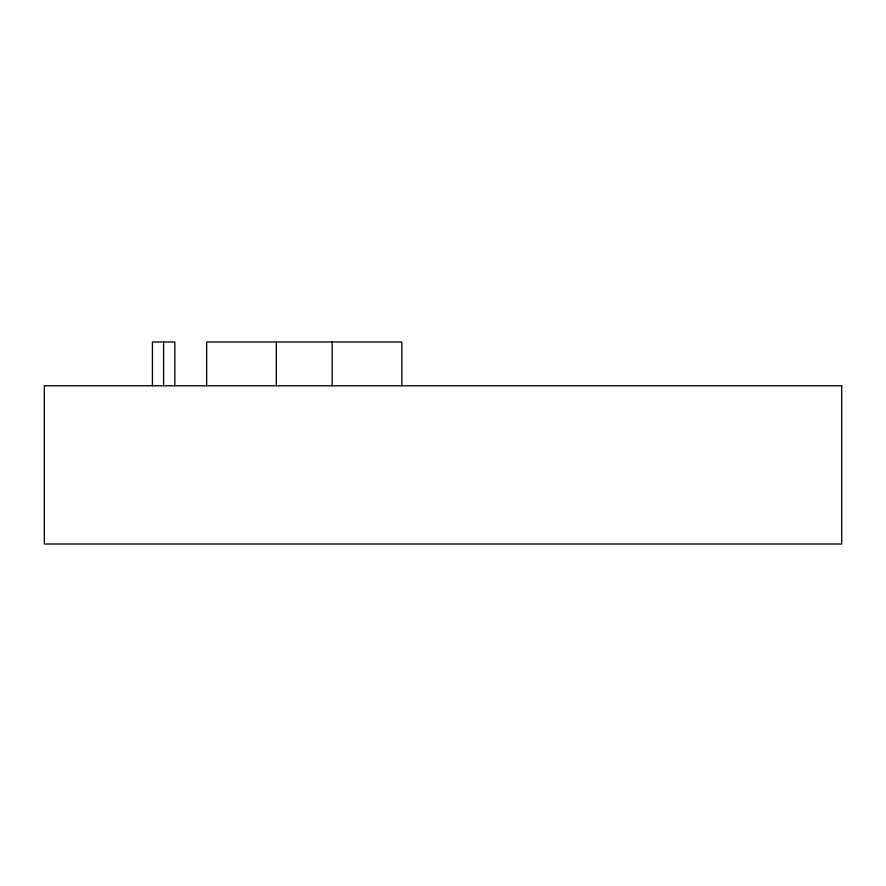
<?xml version="1.0" encoding="UTF-8"?>
<svg xmlns="http://www.w3.org/2000/svg" width="886" height="886" viewBox="0 0 886 886"><rect width="100%" height="100%" fill="white"/><g stroke="black" fill="none" stroke-linecap="round" stroke-linejoin="round"><path stroke-width="1.33" d="M401.856 385.764L401.856 341.985L206.659 341.985L206.659 385.764M332.195 341.985L332.195 385.764M276.332 341.985L276.332 385.764M174.819 385.764L174.819 341.985L152.414 341.985L152.414 385.764M163.611 341.985L163.611 385.764M841.7 385.764L44.3 385.764L44.3 544.015L841.7 544.015L841.7 385.764"/></g></svg>
